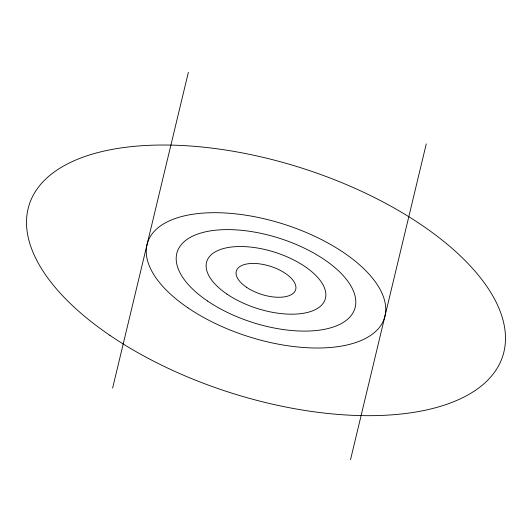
<?xml version="1.0" encoding="UTF-8"?>
<svg xmlns="http://www.w3.org/2000/svg" width="532" height="532" viewBox="0 0 532 532"><rect width="100%" height="100%" fill="white"/><g stroke="black" fill="none" stroke-linecap="round" stroke-linejoin="round"><path stroke-width="0.8" d="M112.624 388.087L188.361 72.305M350.522 459.695L426.265 143.913M246.482 287.227A31.069 14.73 17.7 0 0 295.42 290.306A31.069 14.73 17.7 0 0 256.105 263.533A31.069 14.73 17.7 0 0 246.482 287.227M207.44 300.966A93.213 44.189 17.7 0 0 354.252 310.209A93.213 44.189 17.7 0 0 236.308 229.891A93.213 44.189 17.7 0 0 207.44 300.966M226.965 294.096A62.138 29.459 17.7 0 0 324.833 300.261A62.138 29.459 17.7 0 0 246.203 246.708A62.138 29.459 17.7 0 0 226.965 294.096M187.922 307.835A124.282 58.919 17.7 0 0 383.665 320.164A124.282 58.919 17.7 0 0 226.413 213.066A124.282 58.919 17.7 0 0 187.922 307.835M109.845 335.313A248.564 117.838 17.7 0 0 501.33 359.971A248.564 117.838 17.7 0 0 186.825 145.775A248.564 117.838 17.7 0 0 109.845 335.313"/></g></svg>
